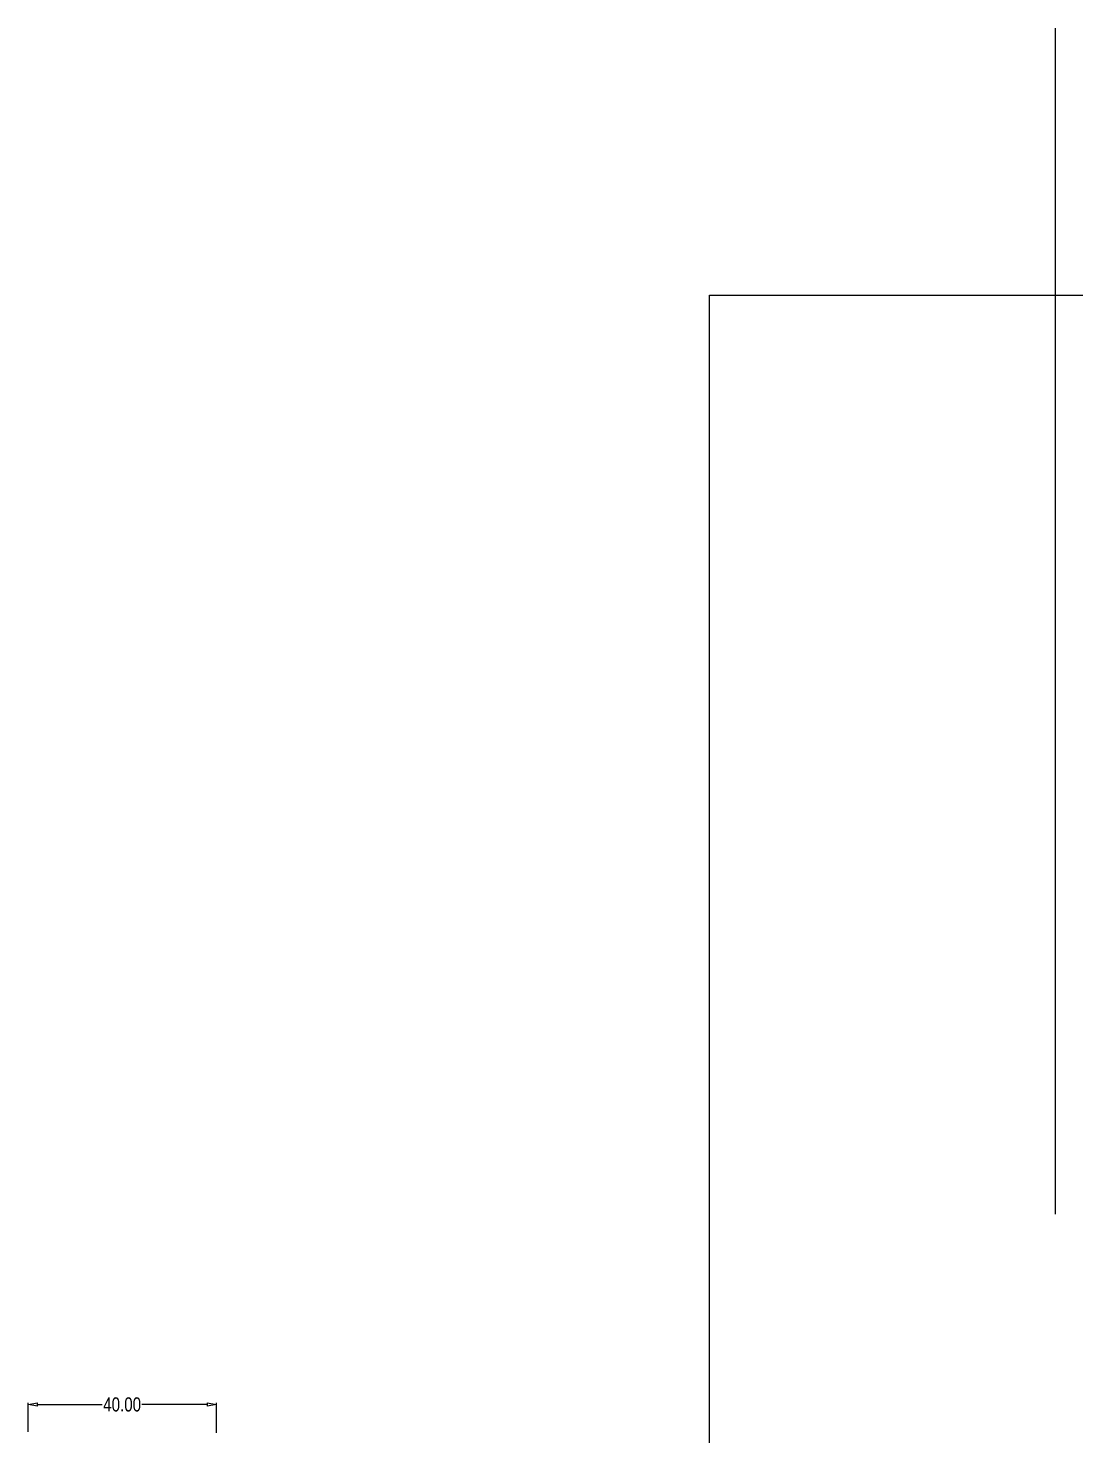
# Model space of a CAD drawing. Header units: inches. Extents: x -422 to 301, y 482 to 1125.
# Drawn here: x -306 to -83.5, y 791.6 to 1090.4 of the extents above; entities that cross this region are included whole.
import ezdxf

# ---------------------------------------------------------------- set-up
doc = ezdxf.new("R2010")
doc.units = ezdxf.units.IN
doc.header["$LTSCALE"] = 1.21
doc.header["$MEASUREMENT"] = 0
doc.header["$PDMODE"] = 3
doc.header["$PDSIZE"] = 0.3125
doc.layers.get('0').update_dxf_attribs({"color": 5, "linetype": 'CONTINUOUS'})
doc.layers.get('Defpoints').update_dxf_attribs({"linetype": 'CONTINUOUS'})
doc.styles.get("Standard").update_dxf_attribs({"font": 'txt', "width": 0.8})
doc.dimstyles.get("Standard").update_dxf_attribs({"dimtxt": 0.15625, "dimasz": 0.1875, "dimexe": 0.18, "dimexo": 0.0625, "dimgap": 0.09, "dimtad": 0, "dimtih": 1, "dimtoh": 1, "dimzin": 4, "dimdsep": 46, "dimtxsty": 'Standard', "dimblk": 'CLOSED', "dimblk1": 'CLOSED', "dimblk2": 'CLOSED', "dimcen": 0.09, "dimadec": 0, "dimazin": 0, "dimtp": 0.01, "dimtm": 0.01, "dimtfac": 1, "dimtofl": 0, "dimtmove": 0, "dimatfit": 3, "dimldrblk": 'CLOSED', "dimfxl": 1, "dimtolj": 1, "dimtzin": 4, "dimarcsym": 0})
picture_1 = doc.add_image_def('image1.jpg', size_in_pixel=(750, 1017))

# ---------------------------------------------------------------- blocks, each defined once
blk = doc.blocks.new('_ClosedBlank')
at = {"color": 0, "linetype": 'ByBlock', "lineweight": -2}
for p, q in [((-1, 0.17), (0, 0)), ((-1, 0.17), (-1, -0.17)), ((0, 0), (-1, -0.17))]:
    blk.add_line(p, q, dxfattribs=at)
blk = doc.blocks.new('*D29')
at = {"color": 0, "lineweight": -2, "transparency": 16777216}
for p, q in [((-306, 792.46), (-306, 798.68)), ((-304, 798.29), (-290.25, 798.29)), ((-268, 798.29), (-281.83, 798.29)), ((-266, 792.29), (-266, 798.68))]:
    blk.add_line(p, q, dxfattribs=at)
at = {"layer": 'Defpoints', "color": 0, "transparency": 16777216}
for p in [(-266, 798.29), (-306, 792.32), (-266, 792.15)]:
    blk.add_point(p, dxfattribs=at)
at = {"color": 0, "lineweight": -2, "transparency": 16777216, "xscale": 2, "yscale": 2, "zscale": 2, "rotation": 180}
blk.add_blockref('_ClosedBlank', (-306, 798.29), dxfattribs=at)
at = {"color": 0, "lineweight": -2, "transparency": 16777216, "xscale": 2, "yscale": 2, "zscale": 2}
blk.add_blockref('_ClosedBlank', (-266, 798.29), dxfattribs=at)
at = {"color": 0, "lineweight": 0, "transparency": 16777216, "insert": (-286.04, 798.29), "char_height": 3, "attachment_point": 5}
blk.add_mtext('\\A1;{\\fLiSu|b0|i0|c134|p49;40.00}', dxfattribs=at)

msp = doc.modelspace()

# ---------------------------------------------------------------- linework, layer by layer
at = {"color": 1}
msp.add_line((-87.862, 838.697), (-87.862, 1090.417), dxfattribs=at)

# ---------------------------------------------------------------- dimensions: what is measured, and where the dimension line sits
at = {"lineweight": 0}
dim = msp.add_linear_dim(base=(-266.004, 798.285), p1=(-306.004, 792.322), p2=(-266.004, 792.152), text='{\\fLiSu|b0|i0|c134|p49;<>}', dimstyle='Standard', override={"dimtxt": 3, "dimasz": 2, "dimexe": 0.396, "dimexo": 0.1375, "dimtih": 0, "dimtoh": 0, "dimzin": 0, "dimblk": 'ClosedBlank', "dimcen": 0.198, "dimtp": 0, "dimtm": 0, "dimldrblk": 'ClosedBlank', "dimtzin": 0}, dxfattribs=at)
dim.commit()
dim.dimension.update_dxf_attribs({"geometry": '*D29', "text_midpoint": (-286.041, 798.285), "dimtype": 160})

# ---------------------------------------------------------------- pictures from other files: only their frames are drawn
image = msp.add_image(picture_1, insert=(-161.341, 597.803), size_in_units=(321.489, 435.939))
image.dxf.flags = 14

doc.saveas('drawing.dxf')
